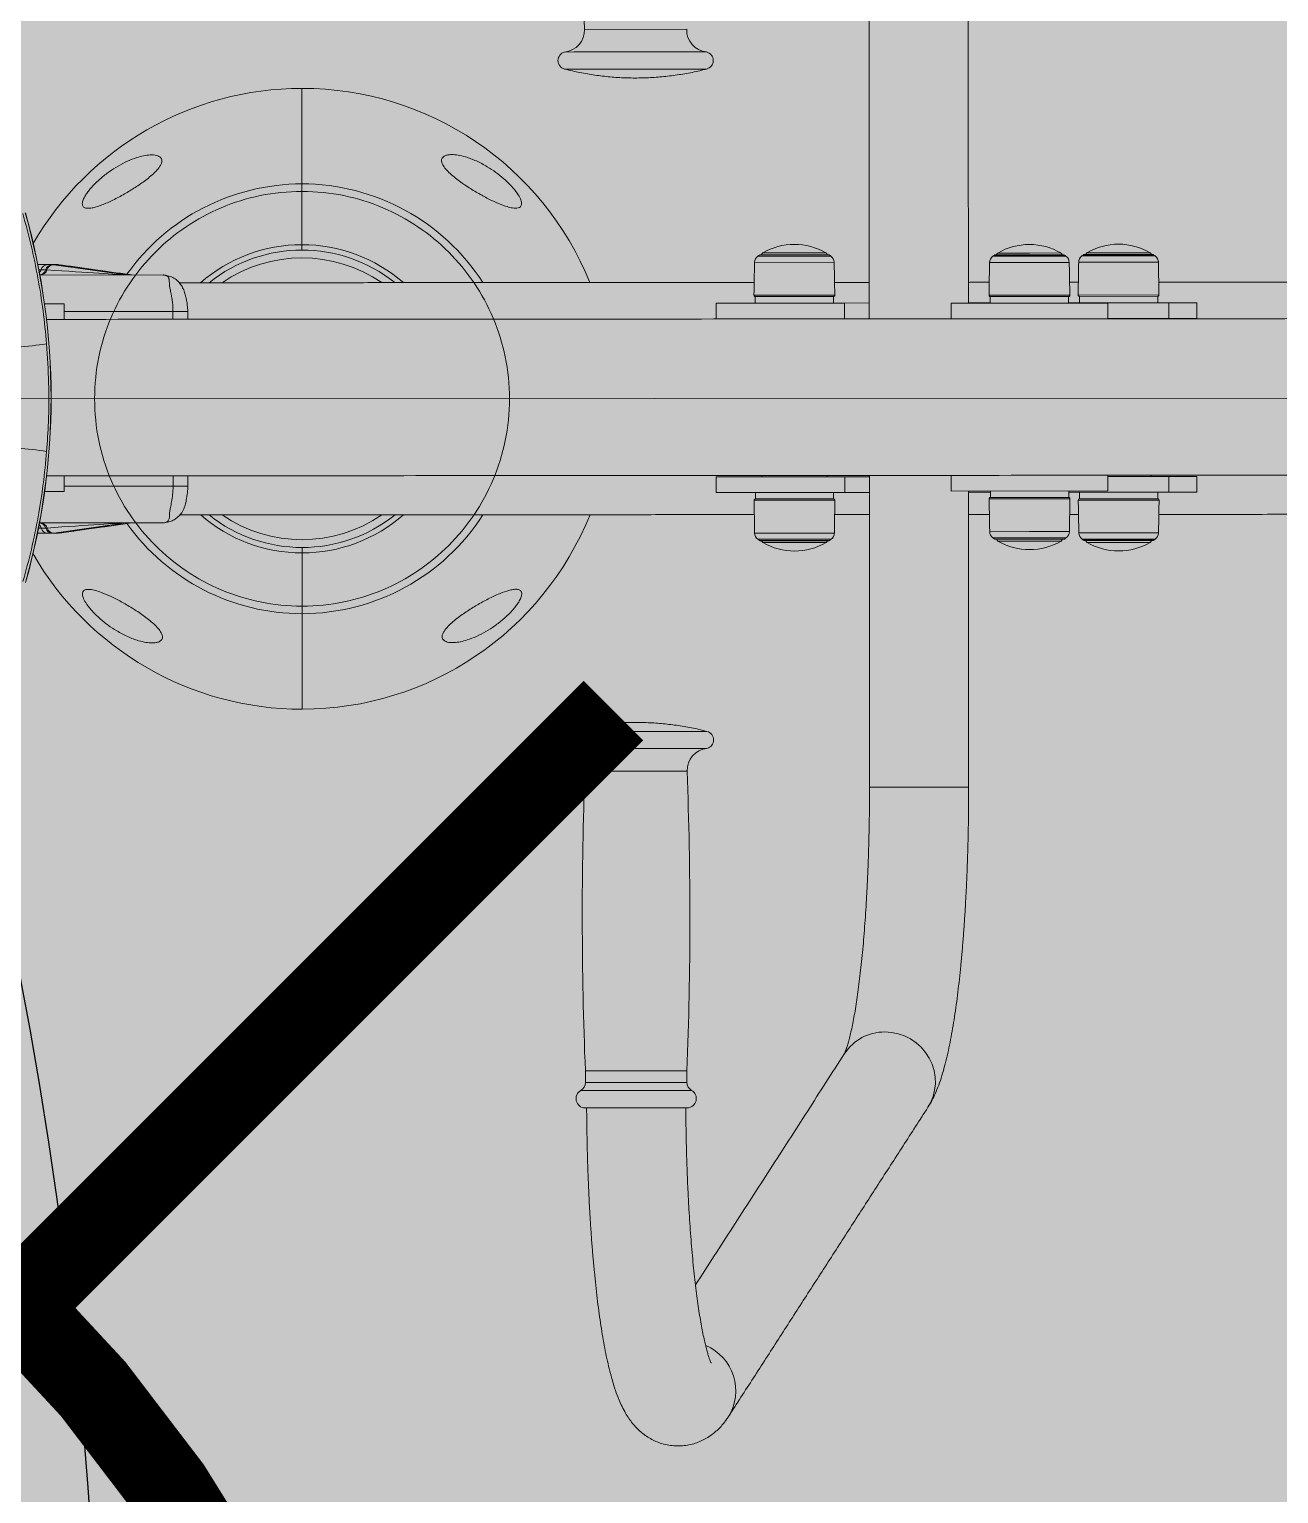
# Model space of a CAD drawing. Header units: millimetres. Extents: x 7964926 to 16080295, y -6277184 to -2986664.
# Drawn here: x 8008165 to 8008644, y -3081077 to -3080516 of the extents above; entities that cross this region are included whole.
import ezdxf

# ---------------------------------------------------------------- set-up
doc = ezdxf.new("R2010")
doc.units = ezdxf.units.MM
doc.header["$LTSCALE"] = 2000
doc.header["$MEASUREMENT"] = 0
doc.linetypes.add('160531_SATTVA BANDAPURA_base PLAN$0$160531_SATTVA BANDAPURA_base PLAN$0$CENTERX2', pattern=[20.32, 12.7, -2.54, 2.54, -2.54])
doc.linetypes.add('160531_SATTVA BANDAPURA_base PLAN$0$160531_SATTVA BANDAPURA_base PLAN$0$PHANTOM', pattern=[63.5, 31.75, -6.35, 6.35, -6.35, 6.35, -6.35])
for name, color, linetype, lineweight in [('L - paving', 9, 'Continuous', 5), ('L-HATCH', 8, 'Continuous', 5), ('L-lights', 213, 'Continuous', 0)]:
    doc.layers.add(name, color=color, linetype=linetype, lineweight=lineweight)
doc.layers.add('L - proposed trees', color=74, linetype='Continuous')

# ---------------------------------------------------------------- blocks, each defined once
blk = doc.blocks.new('tree14 pp')
at = {"layer": 'L - proposed trees', "ltscale": 2000}
blk.add_circle((-1172.82, 1330.71), 1275.3, dxfattribs=at)
blk = doc.blocks.new('gym')
at = {"linetype": 'Continuous', "lineweight": 15}
for p, q in [((-4168.21, 139.29), (-4129.02, 139.31)), ((-4172.19, 130.61), (-4175.83, 130.6)), ((-4121.39, 130.64), (-4172.19, 130.61)), ((-4175.83, 124.05), (-4172.19, 124.05)), ((-4172.19, 124.05), (-4121.39, 124.08)), ((-4276.53, 80.05), (-4276.55, 116.67)), ((-4276.53, 80.05), (-4276.55, 116.67)), ((-4276.51, 56.74), (-4276.53, 80.05)), ((-4276.51, 56.74), (-4276.53, 80.05)), ((-4276.51, 54.66), (-4276.51, 56.74)), ((-4276.51, 56.74), (-4276.51, 54.66)), ((-4101.78, 52.33), (-4087.75, 52.34)), ((-4087.75, 52.79), (-4101.13, 52.78)), ((-4074.65, 52.88), (-4100.85, 52.87)), ((-4099.86, 53.58), (-4087.75, 53.59)), ((-4087.75, 53.59), (-4075.64, 53.6)), ((-4074.37, 52.8), (-4087.75, 52.79)), ((-4087.75, 52.34), (-4073.72, 52.35)), ((-4011.67, 52.29), (-3997.64, 52.29)), ((-3997.64, 52.74), (-4011.02, 52.74)), ((-3984.54, 52.84), (-4010.75, 52.82)), ((-4009.75, 53.54), (-3997.64, 53.54)), ((-3997.64, 53.54), (-3985.54, 53.55)), ((-3984.26, 52.75), (-3997.64, 52.74)), ((-3997.64, 52.29), (-3983.62, 52.3)), ((-3977.5, 52.4), (-3963.48, 52.41)), ((-3963.48, 52.86), (-3976.86, 52.85)), ((-3950.37, 52.95), (-3976.58, 52.94)), ((-3975.58, 53.65), (-3963.48, 53.66)), ((-3963.48, 53.66), (-3951.37, 53.67)), ((-3950.1, 52.87), (-3963.48, 52.86)), ((-3963.48, 52.41), (-3949.45, 52.42)), ((-4377.74, 49.1), (-4373.98, 49.11)), ((-4377.34, 47.1), (-4376.53, 47.1)), ((-4376.97, 45.1), (-4329.61, 45.13)), ((-4376.53, 47.1), (-4374.74, 47.1)), ((-4373.98, 49.11), (-4372.19, 49.11)), ((-4372.19, 49.11), (-4370.38, 49.11)), ((-4371.66, 49.07), (-4343.89, 45.16)), ((-4369.86, 49.07), (-4371.66, 49.07)), ((-4343.89, 45.16), (-4342.08, 45.16)), ((-4072.47, 49.97), (-4103.02, 49.95)), ((-3982.37, 49.92), (-4012.92, 49.9)), ((-3948.2, 50.04), (-3978.75, 50.02)), ((-4307.1, 42.14), (-4312.13, 42.14)), ((-4240.88, 42.18), (-4245.91, 42.18)), ((-4375.18, 34.1), (-4367.68, 34.11)), ((-4367.68, 34.11), (-4367.67, 28.11)), ((-4117.74, 34.35), (-4068.49, 34.37)), ((-4103.23, 37.36), (-4072.25, 37.38)), ((-4102.74, 36.86), (-4072.74, 36.87)), ((-4068.49, 34.37), (-4059.04, 34.38)), ((-4068.49, 34.37), (-4068.48, 28.37)), ((-4027.64, 34.3), (-3967.63, 34.33)), ((-4027.64, 34.3), (-4027.63, 28.3)), ((-4021.03, 34.4), (-4012.64, 34.41)), ((-4013.13, 37.32), (-3982.14, 37.33)), ((-4012.64, 36.81), (-3982.63, 36.82)), ((-3982.63, 34.42), (-3944.22, 34.44)), ((-3978.96, 37.43), (-3947.97, 37.45)), ((-3978.47, 36.93), (-3948.47, 36.94)), ((-3967.63, 34.33), (-3967.63, 28.33)), ((-3944.22, 34.44), (-3933.46, 34.45)), ((-3944.22, 34.44), (-3944.21, 28.44)), ((-4374.41, 28.1), (-4367.67, 28.11)), ((-4325.94, 31.13), (-4367.67, 31.11)), ((-4117.74, 28.35), (-4068.48, 28.37)), ((-4068.48, 28.37), (-4059.03, 28.38)), ((-4027.63, 28.3), (-3967.63, 28.33)), ((-3967.63, 28.43), (-3944.21, 28.44)), ((-3944.21, 28.44), (-3933.46, 28.45)), ((-4374.38, -31.9), (-4367.64, -31.9)), ((-4367.64, -31.9), (-4367.63, -37.9)), ((-4117.7, -32.26), (-4068.45, -32.23)), ((-4068.45, -32.23), (-4068.45, -38.23)), ((-4068.45, -32.23), (-4059, -32.23)), ((-4027.6, -31.71), (-3967.59, -31.67)), ((-4027.6, -31.71), (-4027.6, -37.71)), ((-3967.59, -31.67), (-3967.59, -37.68)), ((-3967.59, -32.18), (-3944.18, -32.16)), ((-3944.18, -32.16), (-3944.17, -38.16)), ((-3944.18, -32.16), (-3933.42, -32.16)), ((-4375.14, -37.91), (-4367.63, -37.9)), ((-4367.64, -35.9), (-4325.91, -35.88)), ((-4117.7, -38.26), (-4068.45, -38.23)), ((-4068.45, -38.23), (-4059, -38.23)), ((-4027.6, -37.71), (-3967.59, -37.68)), ((-4020.99, -38.21), (-4012.59, -38.2)), ((-3982.59, -38.18), (-3944.17, -38.16)), ((-3944.17, -38.16), (-3933.42, -38.16)), ((-4087.7, -41.25), (-4103.19, -41.26)), ((-4072.69, -40.74), (-4102.7, -40.75)), ((-4072.2, -41.24), (-4087.7, -41.25)), ((-3997.59, -40.7), (-4013.08, -40.71)), ((-3982.59, -40.18), (-4012.59, -40.2)), ((-3982.1, -40.69), (-3997.59, -40.7)), ((-3963.42, -41.18), (-3978.92, -41.19)), ((-3948.42, -40.67), (-3978.42, -40.68)), ((-3947.93, -41.17), (-3963.42, -41.18)), ((-4329.55, -49.88), (-4377.1, -49.91)), ((-4343.83, -49.93), (-4371.6, -53.87)), ((-4342.03, -49.93), (-4343.83, -49.93)), ((-4312.08, -46.87), (-4307.05, -46.87)), ((-4245.86, -46.83), (-4240.83, -46.83)), ((-4373.92, -53.91), (-4377.88, -53.91)), ((-4376.48, -51.91), (-4377.48, -51.91)), ((-4374.68, -51.91), (-4376.48, -51.91)), ((-4372.13, -53.91), (-4373.92, -53.91)), ((-4370.33, -53.9), (-4372.13, -53.91)), ((-4371.6, -53.87), (-4369.8, -53.87)), ((-4102.96, -53.85), (-4087.69, -53.84)), ((-4087.69, -53.84), (-4072.42, -53.83)), ((-4012.86, -53.3), (-3997.58, -53.29)), ((-3983.56, -55.66), (-4011.61, -55.68)), ((-4010.96, -56.13), (-3984.2, -56.11)), ((-3997.58, -53.29), (-3982.31, -53.28)), ((-3978.69, -53.78), (-3963.42, -53.77)), ((-3949.39, -56.14), (-3977.44, -56.16)), ((-3963.42, -53.77), (-3948.14, -53.76)), ((-4276.45, -61.44), (-4276.45, -59.35)), ((-4276.45, -59.35), (-4276.45, -61.44)), ((-4276.45, -61.44), (-4276.43, -84.74)), ((-4276.45, -61.44), (-4276.43, -84.74)), ((-4073.66, -56.21), (-4101.71, -56.23)), ((-4101.07, -56.68), (-4074.31, -56.66)), ((-4100.79, -56.76), (-4074.59, -56.75)), ((-4075.58, -57.46), (-4099.79, -57.48)), ((-4010.68, -56.21), (-3984.48, -56.2)), ((-3985.48, -56.91), (-4009.69, -56.93)), ((-3976.79, -56.61), (-3950.03, -56.59)), ((-3976.52, -56.69), (-3950.31, -56.68)), ((-3951.31, -57.39), (-3975.52, -57.41)), ((-4276.43, -84.74), (-4276.41, -121.36)), ((-4121.24, -129.85), (-4175.68, -129.88)), ((-4175.68, -136.44), (-4121.24, -136.41)), ((-4153.15, -145.1), (-4168.05, -145.11)), ((-4128.86, -145.09), (-4153.15, -145.1)), ((-4042.57, -151.23), (-4058.93, -151.24)), ((-4020.93, -151.22), (-4042.57, -151.23)), ((-4129.48, -259.98), (-4167.87, -260.01)), ((-4128.91, -259.98), (-4129.48, -259.98)), ((-4127.11, -267.52), (-4169.66, -267.55)), ((-4167.87, -264.43), (-4152.84, -264.42)), ((-4152.84, -264.42), (-4128.91, -264.41)), ((-4128.75, -274.21), (-4168.01, -274.24)), ((-4167.98, -274.24), (-4128.78, -274.21))]:
    blk.add_line(p, q, dxfattribs=at)
at = {"linetype": '160531_SATTVA BANDAPURA_base PLAN$0$160531_SATTVA BANDAPURA_base PLAN$0$PHANTOM', "lineweight": 0}
blk.add_line((-2876.32, -1.56), (-4476.5, -2.46), dxfattribs=at)
at = {"linetype": 'Continuous', "lineweight": 15, "flags": 128}
blk.add_lwpolyline([(-4036.53, -273.97), (-4035.53, -272.21), (-4034.58, -269.88), (-4033.96, -267.44), (-4033.69, -264.93), (-4033.76, -262.39), (-4034.19, -259.88), (-4034.96, -257.44), (-4036.05, -255.11), (-4037.45, -252.95), (-4039.13, -250.98), (-4041.06, -249.25), (-4043.21, -247.79), (-4045.52, -246.63), (-4047.97, -245.78), (-4050.5, -245.27), (-4053.06, -245.09)], dxfattribs=at)
at = {"linetype": '160531_SATTVA BANDAPURA_base PLAN$0$160531_SATTVA BANDAPURA_base PLAN$0$CENTERX2'}
blk.add_circle((-4276.48, -2.35), 79.51, dxfattribs=at)
at = {"linetype": 'Continuous', "lineweight": 15}
for centre, radius, start, end in [((-2667.17, 196.09), 1502.11, 177.78376, 182.1672), ((-4176.6, 138.97), 8.4, 275.2783, 2.1672), ((-4120.63, 139), 8.4, 177.8973, 264.7863), ((-4174.99, 127.33), 3.38, 104.4049, 255.6597), ((-4122.23, 127.36), 3.38, 284.4049, 75.6597), ((-4276.48, -2.35), 119.01, 90.0323, 149.9566), ((-4276.48, -2.35), 119.01, 21.9917, 90.0323), ((-4276.48, -2.35), 82.39, 90.0323, 144.5843), ((-4276.48, -2.35), 82.39, 32.7261, 90.0323), ((-4632.69, -2.05), 259.99, 344.2269, 15.8376), ((-4632.69, -2.05), 260.03, 344.2269, 15.8376), ((-4276.48, -2.35), 59.09, 90.0323, 131.1662), ((-4276.48, -2.35), 59.09, 48.8983, 90.0323), ((-4087.74, 32.86), 24, 90.0323, 120.3203), ((-4087.74, 32.86), 24, 59.7442, 90.0323), ((-3997.63, 32.82), 24, 90.0323, 120.3203), ((-3997.63, 32.82), 24, 59.7442, 90.0323), ((-3963.46, 32.93), 24, 90.0323, 120.3203), ((-3963.46, 32.93), 24, 59.7442, 90.0323), ((-4276.48, -2.35), 57.01, 51.3571, 128.7074), ((-4276.48, -2.35), 54.01, 55.527, 124.5375), ((-4100.02, 49.9), 3, 125.7912, 179.0323), ((-4087.74, 32.86), 24, 123.9117, 125.7912), ((-4100.85, 52.37), 0.5, 90.0323, 123.9117), ((-4099.35, 52.72), 1, 120.3203, 171.4353), ((-4076.15, 52.73), 1, 8.6293, 59.7442), ((-4074.65, 52.38), 0.5, 56.1529, 90.0323), ((-4087.74, 32.86), 24, 54.2733, 56.1529), ((-4075.47, 49.91), 3, 1.0323, 54.2733), ((-4009.92, 49.85), 3, 125.7912, 179.0323), ((-3997.63, 32.82), 24, 123.9117, 125.7912), ((-4010.74, 52.32), 0.5, 90.0323, 123.9117), ((-4009.24, 52.67), 1, 120.3203, 171.4353), ((-3986.04, 52.68), 1, 8.6293, 59.7442), ((-3984.54, 52.34), 0.5, 56.1529, 90.0323), ((-3997.63, 32.82), 24, 54.2733, 56.1529), ((-3985.37, 49.87), 3, 1.0323, 54.2733), ((-3975.75, 49.97), 3, 125.7912, 179.0323), ((-3963.46, 32.93), 24, 123.9117, 125.7912), ((-3976.58, 52.44), 0.5, 90.0323, 123.9117), ((-3975.08, 52.79), 1, 120.3203, 171.4353), ((-3951.87, 52.8), 1, 8.6293, 59.7442), ((-3950.37, 52.45), 0.5, 56.1529, 90.0323), ((-3963.46, 32.93), 24, 54.2733, 56.1529), ((-3951.2, 49.98), 3, 1.0323, 54.2733), ((-4379.45, 48.02), 3.06, 319.1574, 342.572), ((-4377.4, 47.86), 2.77, 278.9526, 344.2057), ((-4376.87, 47.82), 2.71, 272.08, 344.4729), ((-4373.89, 46.37), 2.74, 91.888, 164.3929), ((-4372.1, 46.37), 2.74, 91.8872, 164.3924), ((-4371.56, 46.24), 2.83, 92.0895, 162.5866), ((-4372.19, 45.33), 3.77, 81.9671, 90.0188), ((-4344.37, 46.06), 0.941, 270.072, 282.2883), ((-4343.88, 42.7), 2.46, 90.039, 96.5456), ((-4343.36, 48.89), 3.77, 261.9671, 270.0188), ((-4102.73, 37.36), 0.5, 179.0323, 270.0323), ((-4072.75, 37.37), 0.5, 270.0323, 1.0323), ((-4012.63, 37.31), 0.5, 179.0323, 270.0323), ((-3982.64, 37.32), 0.5, 270.0323, 1.0323), ((-3978.46, 37.43), 0.5, 179.0323, 270.0323), ((-3948.47, 37.44), 0.5, 270.0323, 1.0323), ((-4395.11, 159.21), 142.03, 273.8631, 278.3884), ((-4394.93, -163.04), 142.03, 81.6761, 86.2014), ((-4102.69, -41.25), 0.5, 90.0323, 181.0323), ((-4072.7, -41.24), 0.5, 359.0323, 90.0323), ((-4012.58, -40.7), 0.5, 90.0323, 181.0323), ((-3982.6, -40.68), 0.5, 359.0323, 90.0323), ((-3978.42, -41.18), 0.5, 90.0323, 181.0323), ((-3948.43, -41.17), 0.5, 359.0323, 90.0323), ((-4377.33, -52.65), 2.75, 15.7503, 85.1878), ((-4376.81, -52.62), 2.71, 15.5916, 87.9846), ((-4344.31, -50.83), 0.941, 77.7762, 89.9925), ((-4343.83, -47.47), 2.46, 263.519, 270.0256), ((-4343.3, -53.66), 3.77, 90.0457, 98.0975), ((-4276.48, -2.35), 82.39, 215.4802, 270.0323), ((-4276.48, -2.35), 59.09, 228.8983, 270.0323), ((-4276.48, -2.35), 57.01, 231.3571, 308.7074), ((-4276.48, -2.35), 54.01, 235.527, 304.5375), ((-4276.48, -2.35), 59.09, 270.0323, 311.1662), ((-4276.48, -2.35), 82.39, 270.0323, 327.3385), ((-4276.48, -2.35), 119.01, 270.0323, 338.0729), ((-4379.36, -52.81), 3.02, 17.3457, 45.4559), ((-4373.84, -51.17), 2.74, 195.6717, 268.1766), ((-4372.04, -51.17), 2.74, 195.6722, 268.1774), ((-4371.5, -51.04), 2.83, 197.478, 267.9751), ((-4372.13, -50.13), 3.77, 270.0457, 278.0975), ((-4099.96, -53.79), 3, 181.0323, 234.2733), ((-4075.42, -53.78), 3, 305.7912, 359.0323), ((-4009.86, -53.24), 3, 181.0323, 234.2733), ((-3997.59, -36.19), 24, 234.2733, 236.1529), ((-4010.68, -55.71), 0.5, 236.1529, 270.0323), ((-3984.48, -55.7), 0.5, 270.0323, 303.9117), ((-3997.59, -36.19), 24, 303.9117, 305.7912), ((-3985.31, -53.23), 3, 305.7912, 359.0323), ((-3975.69, -53.72), 3, 181.0323, 234.2733), ((-3963.43, -36.67), 24, 303.9117, 305.7912), ((-3951.14, -53.71), 3, 305.7912, 359.0323), ((-4276.48, -2.35), 119.01, 209.9471, 270.0323), ((-4087.7, -36.74), 24, 234.2733, 236.1529), ((-4100.79, -56.26), 0.5, 236.1529, 270.0323), ((-4099.29, -56.61), 1, 188.6293, 239.7442), ((-4087.7, -36.74), 24, 239.7442, 300.3203), ((-4076.09, -56.6), 1, 300.3203, 351.4353), ((-4074.59, -56.25), 0.5, 270.0323, 303.9117), ((-4087.7, -36.74), 24, 303.9117, 305.7912), ((-4009.18, -56.06), 1, 188.6293, 239.7442), ((-3997.59, -36.19), 24, 239.7442, 300.3203), ((-3985.98, -56.05), 1, 300.3203, 351.4353), ((-3963.43, -36.67), 24, 234.2733, 236.1529), ((-3976.52, -56.19), 0.5, 236.1529, 270.0323), ((-3975.02, -56.54), 1, 188.6293, 239.7442), ((-3963.43, -36.67), 24, 239.7442, 300.3203), ((-3951.81, -56.53), 1, 300.3203, 351.4353), ((-3950.31, -56.18), 0.5, 270.0323, 303.9117), ((-4174.84, -133.16), 3.38, 104.4049, 255.6597), ((-4122.08, -133.13), 3.38, 284.4049, 75.6597), ((-4176.44, -144.81), 8.4, 357.8973, 84.7863), ((-4120.47, -144.77), 8.4, 95.2783, 182.1672), ((-2666.94, -200.23), 1502.11, 177.89734, 182.28078), ((-5629.9, -201.89), 1502.11, 357.78376, 2.1672), ((-4053.19, -263.32), 18.23, 89.5956, 146.9144), ((-4167.86, -270.65), 3.59, 120.0875, 267.6539), ((-4171.47, -264.43), 3.6, 300.0875, 0.0323), ((-4125.31, -264.4), 3.6, 180.0323, 239.977), ((-4128.91, -270.63), 3.59, 272.4107, 59.977), ((-4167.98, -273.64), 0.6, 267.6539, 270.0323), ((-4128.78, -273.61), 0.6, 270.0323, 272.4107), ((-4129, -382.66), 18.82, 328.3369, 67.0122)]:
    blk.add_arc(centre, radius, start, end, dxfattribs=at)
for centre, major_axis, start_param, end_param in [((-4386.11, 48.1), (-42.54, 2.96), 1.853592, 2.975318), ((-4386.06, -52.91), (-42.53, -3.01), 3.307867, 4.429594)]:
    blk.add_ellipse(centre, major_axis=major_axis, ratio=0.004456, start_param=start_param, end_param=end_param, dxfattribs=at)
for points in [[(-4059.1, 148.79), (-4059.03, 28.28)], [(-4021.03, 34.3), (-4021.1, 148.82)], [(-4374.74, 47.1), (-4374.26, 47.09)], [(-4369.74, 49.05), (-4370.25, 49.11)], [(-4341.74, 45.14), (-4369.52, 49.05)], [(-4341.75, 45.14), (-4342.08, 45.16)], [(-4328.49, 44.92), (-4329.61, 45.13)], [(-4103.02, 49.95), (-4103.23, 37.36)], [(-4072.25, 37.38), (-4072.47, 49.97)], [(-4012.92, 49.9), (-4013.13, 37.32)], [(-3982.14, 37.33), (-3982.37, 49.92)], [(-3978.75, 50.02), (-3978.96, 37.43)], [(-3947.97, 37.45), (-3948.2, 50.04)], [(-4103.15, 42.26), (-4323.54, 42.13)], [(-4059.04, 42.28), (-4072.34, 42.27)], [(-4013.04, 42.31), (-4021.04, 42.3)], [(-3978.88, 42.33), (-3982.23, 42.33)], [(-3814.51, 42.42), (-3948.06, 42.34)], [(-4117.74, 34.35), (-4117.74, 28.35)], [(-4102.74, 36.86), (-4102.74, 34.35)], [(-4072.74, 34.37), (-4072.74, 36.87)], [(-4012.64, 36.81), (-4012.64, 34.31)], [(-3982.63, 34.32), (-3982.63, 36.82)], [(-3978.47, 36.93), (-3978.47, 34.42)], [(-3948.46, 34.44), (-3948.47, 36.94)], [(-3933.46, 28.45), (-3933.46, 34.45)], [(-3790.11, 28.43), (-4374.41, 28.1)], [(-4325.94, 28.13), (-4325.94, 31.13)], [(-4320.28, 28.13), (-4320.28, 31.19)], [(-4100.24, 28.36), (-4100.24, 28.26)], [(-4075.23, 28.27), (-4075.23, 28.37)], [(-3950.96, 28.34), (-3950.96, 28.44)], [(-4374.38, -31.9), (-3790.07, -31.57)], [(-4325.91, -35.88), (-4325.91, -31.88)], [(-4320.24, -35.87), (-4320.25, -31.87)], [(-4117.7, -32.26), (-4117.7, -38.26)], [(-4100.2, -31.75), (-4100.2, -32.25)], [(-4075.2, -32.24), (-4075.2, -31.74)], [(-4059, -31.73), (-4058.93, -151.24)], [(-3950.93, -32.17), (-3950.93, -31.67)], [(-3933.42, -38.16), (-3933.42, -32.16)], [(-4102.7, -38.25), (-4102.7, -40.75)], [(-4072.69, -40.74), (-4072.7, -38.23)], [(-4020.93, -151.22), (-4020.99, -37.71)], [(-4012.59, -37.7), (-4012.59, -40.2)], [(-3982.59, -40.18), (-3982.59, -37.68)], [(-3978.43, -38.18), (-3978.42, -40.68)], [(-3948.42, -40.67), (-3948.42, -38.16)], [(-4103.19, -41.26), (-4102.96, -53.85)], [(-4072.42, -53.83), (-4072.2, -41.24)], [(-4013.08, -40.71), (-4012.86, -53.3)], [(-3982.31, -53.28), (-3982.1, -40.69)], [(-3978.92, -41.19), (-3978.69, -53.78)], [(-3948.14, -53.76), (-3947.93, -41.17)], [(-4369.46, -53.84), (-4341.69, -49.9)], [(-4342.03, -49.93), (-4341.69, -49.9)], [(-4323.3, -46.88), (-4103.09, -46.75)], [(-4072.3, -46.74), (-4058.99, -46.73)], [(-4020.99, -46.71), (-4012.98, -46.7)], [(-3982.2, -46.68), (-3978.82, -46.68)], [(-3948.02, -46.67), (-3814.7, -46.59)], [(-4374.2, -51.89), (-4374.68, -51.91)], [(-4370.19, -53.9), (-4370.04, -53.88)], [(-4068.47, -253.37), (-4125.66, -342.07)], [(-4167.87, -260.01), (-4167.87, -264.43)], [(-4128.91, -264.41), (-4128.91, -259.98)], [(-4112.98, -392.54), (-4036.53, -273.97)]]:
    blk.add_open_spline(points, degree=1, dxfattribs=at)
for points, knots in [([(-4175.67, 124.01), (-4173.78, 123.56), (-4169.98, 122.66), (-4164.2, 121.69), (-4158.36, 121.01), (-4152.49, 120.65), (-4146.61, 120.6), (-4140.73, 120.87), (-4134.86, 121.45), (-4129.03, 122.36), (-4124.59, 123.24), (-4122.13, 123.91), (-4121.56, 124.07)], [0, 0, 0, 0, 0.1066157, 0.2139657, 0.3213996, 0.4289145, 0.5365072, 0.6441773, 0.7519256, 0.8597544, 0.9676675, 1, 1, 1, 1]), ([(-4330.67, 90.13), (-4330.48, 89.85), (-4330.09, 89.29), (-4330.25, 88.07), (-4331.02, 86.54), (-4332.46, 84.85), (-4334.37, 83.08), (-4336.99, 81), (-4340.4, 78.63), (-4344.64, 76.08), (-4348.96, 73.77), (-4353.05, 71.95), (-4356.11, 70.96), (-4358.15, 70.64), (-4359.5, 70.72), (-4360.49, 71.25), (-4360.82, 72.37), (-4360.45, 73.9), (-4359.65, 75.46), (-4358.63, 76.95), (-4357.34, 78.55), (-4355.68, 80.32), (-4353.3, 82.51), (-4350.39, 84.77), (-4346.95, 86.98), (-4343.41, 88.81), (-4340.14, 90.07), (-4337.22, 90.85), (-4334.61, 91.2), (-4332.2, 91.14), (-4331.13, 90.44), (-4330.67, 90.13)], [0, 0, 0, 0, 0.020147, 0.040398, 0.058496, 0.089266, 0.117335, 0.145473, 0.199147, 0.252901, 0.310279, 0.367541, 0.417036, 0.442169, 0.467218, 0.494257, 0.521474, 0.545557, 0.570025, 0.589714, 0.609438, 0.639412, 0.669442, 0.715298, 0.761219, 0.808974, 0.856724, 0.892205, 0.92764, 0.968361, 1, 1, 1, 1]), ([(-4222.75, 89.94), (-4222.43, 90.27), (-4221.86, 90.85), (-4220.54, 91.18), (-4218.87, 91.32), (-4216.62, 91.12), (-4213.41, 90.35), (-4209.65, 88.94), (-4205.73, 86.87), (-4202.18, 84.53), (-4199.44, 82.35), (-4197.26, 80.32), (-4195.33, 78.27), (-4193.62, 76.05), (-4192.46, 73.84), (-4192.15, 72.22), (-4192.6, 71.22), (-4193.48, 70.78), (-4194.58, 70.68), (-4196, 70.82), (-4197.85, 71.28), (-4200.61, 72.26), (-4204.05, 73.8), (-4208.19, 75.99), (-4212.44, 78.52), (-4215.99, 80.95), (-4218.72, 83.1), (-4220.58, 84.8), (-4222.1, 86.54), (-4222.95, 88.12), (-4223.06, 89.27), (-4222.84, 89.75), (-4222.75, 89.94)], [0, 0, 0, 0, 0.026944, 0.04749, 0.068084, 0.10572, 0.143432, 0.199258, 0.255094, 0.298993, 0.34283, 0.369477, 0.396089, 0.434807, 0.463239, 0.491888, 0.516166, 0.540527, 0.560447, 0.580403, 0.612203, 0.644068, 0.696646, 0.749305, 0.804839, 0.860291, 0.88923, 0.918093, 0.943582, 0.969332, 0.987453, 1, 1, 1, 1]), ([(-4383.52, 68.64), (-4382.41, 64.57), (-4380.2, 56.44), (-4377.64, 44.01), (-4375.61, 31.43), (-4374.8, 22.94), (-4374.39, 18.7)], [0, 0, 0, 0, 0.248722, 0.497444, 0.748722, 1, 1, 1, 1]), ([(-4369.86, 49.07), (-4369.99, 49.08), (-4370.16, 49.09), (-4370.34, 49.1), (-4370.38, 49.11)], [0, 0, 0, 0, 0.749087, 1, 1, 1, 1]), ([(-4342.08, 45.16), (-4347.27, 45.89), (-4356.53, 47.19), (-4365.78, 48.5), (-4369.86, 49.07)], [0, 0, 0, 0, 0.56, 1, 1, 1, 1]), ([(-4320.28, 31.13), (-4320.32, 31.95), (-4320.37, 33.36), (-4320.69, 35.18), (-4321.03, 36.82), (-4321.47, 38.49), (-4322.2, 40.28), (-4323.27, 41.98), (-4324.7, 43.41), (-4326.47, 44.5), (-4327.82, 44.78), (-4328.49, 44.93)], [0, 0, 0, 0, 0.13829, 0.239993, 0.31701, 0.423685, 0.533276, 0.646547, 0.763201, 0.881102, 1, 1, 1, 1]), ([(-4325.94, 31.13), (-4325.98, 32.25), (-4326.03, 33.86), (-4326.29, 35.83), (-4326.51, 37.11), (-4326.74, 38.25), (-4326.95, 39.24), (-4327.13, 40.09), (-4327.24, 40.88), (-4327.3, 41.56), (-4327.33, 42.18), (-4327.36, 42.76), (-4327.41, 43.25), (-4327.5, 43.69), (-4327.63, 44.06), (-4327.84, 44.42), (-4328.11, 44.71), (-4328.37, 44.85), (-4328.49, 44.92)], [0, 0, 0, 0, 0.162876, 0.23454, 0.299633, 0.365369, 0.423402, 0.473935, 0.527126, 0.585026, 0.629978, 0.684983, 0.74721, 0.785367, 0.839404, 0.890573, 0.947138, 1, 1, 1, 1]), ([(-4320.33, 31.13), (-4320.32, 31.13), (-4320.28, 31.13), (-4320.67, 31.13), (-4321.48, 31.13), (-4322.69, 31.13), (-4324.18, 31.13), (-4325.36, 31.13), (-4325.94, 31.13)], [0, 0, 0, 0, 0.079455, 0.269562, 0.459669, 0.646599, 0.827485, 1, 1, 1, 1]), ([(-4374.39, 18.7), (-4374.07, 13.71), (-4373.43, 3.7), (-4373.53, -10.06), (-4374.12, -18.79), (-4374.37, -22.5)], [0, 0, 0, 0, 0.363888, 0.729118, 1, 1, 1, 1]), ([(-4374.37, -22.5), (-4374.76, -26.7), (-4375.56, -35.1), (-4377.56, -47.64), (-4380.1, -60.12), (-4382.32, -68.34), (-4383.44, -72.45)], [0, 0, 0, 0, 0.2487114, 0.497424, 0.7487112, 1, 1, 1, 1]), ([(-4328.44, -49.68), (-4327.85, -49.56), (-4326.7, -49.34), (-4325.16, -48.56), (-4323.91, -47.6), (-4322.71, -46.29), (-4321.82, -44.78), (-4321.29, -43.28), (-4321.02, -42.12), (-4320.87, -41.23), (-4320.74, -40.35), (-4320.57, -39.37), (-4320.32, -37.9), (-4320.28, -36.64), (-4320.25, -35.87)], [0, 0, 0, 0, 0.101703, 0.196988, 0.285057, 0.364616, 0.494219, 0.5791, 0.631461, 0.695049, 0.735329, 0.789151, 0.872052, 1, 1, 1, 1]), ([(-4328.44, -49.67), (-4328.32, -49.61), (-4328.06, -49.46), (-4327.75, -49.14), (-4327.52, -48.7), (-4327.38, -48.14), (-4327.3, -47.51), (-4327.27, -46.89), (-4327.24, -46.28), (-4327.19, -45.61), (-4327.07, -44.82), (-4326.89, -43.94), (-4326.68, -42.95), (-4326.38, -41.39), (-4326.01, -39.04), (-4325.94, -36.99), (-4325.91, -35.88)], [0, 0, 0, 0, 0.052857, 0.110142, 0.177138, 0.245246, 0.316114, 0.376325, 0.415862, 0.473452, 0.527976, 0.579536, 0.637571, 0.702269, 0.837597, 1, 1, 1, 1]), ([(-4320.3, -35.87), (-4320.28, -35.87), (-4320.24, -35.87), (-4320.63, -35.87), (-4321.44, -35.87), (-4322.66, -35.88), (-4324.14, -35.88), (-4325.33, -35.88), (-4325.91, -35.88)], [0, 0, 0, 0, 0.079455, 0.269562, 0.459669, 0.646599, 0.827485, 1, 1, 1, 1]), ([(-4369.8, -53.87), (-4364.61, -53.13), (-4355.36, -51.82), (-4346.1, -50.5), (-4342.03, -49.93)], [0, 0, 0, 0, 0.56, 1, 1, 1, 1]), ([(-4343.3, -49.89), (-4343.31, -49.89), (-4343.36, -49.89), (-4343.63, -49.89), (-4343.89, -49.9), (-4344.11, -49.91)], [0, 0, 0, 0, 0.022605, 0.174631, 1, 1, 1, 1]), ([(-4329.55, -49.88), (-4329.34, -49.87), (-4328.92, -49.85), (-4328.6, -49.73), (-4328.44, -49.67)], [0, 0, 0, 0, 0.4971707, 1, 1, 1, 1]), ([(-4370.33, -53.9), (-4370.28, -53.9), (-4370.11, -53.89), (-4369.93, -53.88), (-4369.8, -53.87)], [0, 0, 0, 0, 0.250913, 1, 1, 1, 1]), ([(-4330.21, -94.63), (-4330.53, -94.96), (-4331.1, -95.54), (-4332.42, -95.87), (-4334.1, -96.01), (-4336.34, -95.81), (-4339.55, -95.04), (-4343.31, -93.63), (-4347.24, -91.56), (-4350.79, -89.22), (-4353.52, -87.04), (-4355.71, -85.01), (-4357.63, -82.96), (-4359.34, -80.74), (-4360.5, -78.53), (-4360.81, -76.92), (-4360.36, -75.91), (-4359.48, -75.47), (-4358.38, -75.37), (-4356.97, -75.52), (-4355.12, -75.97), (-4352.35, -76.96), (-4348.91, -78.49), (-4344.77, -80.69), (-4340.52, -83.21), (-4336.97, -85.64), (-4334.24, -87.79), (-4332.39, -89.49), (-4330.86, -91.24), (-4330.01, -92.81), (-4329.9, -93.96), (-4330.12, -94.44), (-4330.21, -94.63)], [0, 0, 0, 0, 0.026944, 0.04749, 0.068085, 0.10572, 0.143432, 0.199258, 0.255094, 0.298993, 0.34283, 0.369477, 0.396089, 0.434807, 0.463239, 0.491888, 0.516166, 0.540527, 0.560447, 0.580403, 0.612203, 0.644068, 0.696646, 0.749305, 0.804839, 0.860291, 0.88923, 0.918094, 0.943582, 0.969332, 0.987453, 1, 1, 1, 1]), ([(-4222.29, -94.82), (-4222.48, -94.54), (-4222.87, -93.98), (-4222.71, -92.76), (-4221.94, -91.23), (-4220.51, -89.54), (-4218.59, -87.77), (-4215.97, -85.69), (-4212.56, -83.33), (-4208.32, -80.77), (-4204, -78.46), (-4199.92, -76.64), (-4196.85, -75.65), (-4194.81, -75.34), (-4193.46, -75.41), (-4192.47, -75.94), (-4192.14, -77.06), (-4192.51, -78.59), (-4193.31, -80.15), (-4194.33, -81.64), (-4195.62, -83.24), (-4197.28, -85.01), (-4199.66, -87.2), (-4202.57, -89.47), (-4206.01, -91.67), (-4209.56, -93.5), (-4212.82, -94.76), (-4215.74, -95.54), (-4218.35, -95.89), (-4220.76, -95.83), (-4221.83, -95.13), (-4222.29, -94.82)], [0, 0, 0, 0, 0.020147, 0.040398, 0.058496, 0.089266, 0.117335, 0.145473, 0.199147, 0.252901, 0.310279, 0.367541, 0.417036, 0.442169, 0.467219, 0.494257, 0.521474, 0.545557, 0.570025, 0.589714, 0.609438, 0.639412, 0.669442, 0.715298, 0.761219, 0.808974, 0.856724, 0.892204, 0.92764, 0.968361, 1, 1, 1, 1]), ([(-4121.33, -129.87), (-4122.09, -129.66), (-4124.72, -128.96), (-4129.31, -128.07), (-4135.07, -127.19), (-4140.9, -126.64), (-4146.76, -126.39), (-4152.65, -126.46), (-4158.54, -126.85), (-4164.41, -127.56), (-4170.09, -128.53), (-4173.78, -129.43), (-4175.54, -129.86)], [0, 0, 0, 0, 0.0428819, 0.1490776, 0.2555669, 0.3623457, 0.4694137, 0.5767709, 0.6844203, 0.792366, 0.900615, 1, 1, 1, 1]), ([(-4058.93, -151.24), (-4058.93, -152.27), (-4058.94, -155.27), (-4058.97, -160.22), (-4059.05, -166.08), (-4059.18, -171.89), (-4059.35, -177.64), (-4059.56, -183.31), (-4059.81, -188.88), (-4060.1, -194.33), (-4060.43, -199.66), (-4060.79, -204.83), (-4061.19, -209.83), (-4061.62, -214.65), (-4062.09, -219.26), (-4062.58, -223.66), (-4063.1, -227.83), (-4063.64, -231.74), (-4064.2, -235.38), (-4064.76, -238.74), (-4065.34, -241.79), (-4065.91, -244.53), (-4066.47, -246.93), (-4067, -248.98), (-4067.5, -250.66), (-4067.92, -251.92), (-4068.25, -252.8), (-4068.47, -253.33), (-4068.6, -253.59), (-4068.59, -253.57), (-4068.59, -253.56)], [0, 0, 0, 0, 0.021122, 0.061274, 0.101421, 0.141554, 0.181664, 0.221742, 0.261779, 0.301764, 0.341685, 0.381529, 0.421278, 0.460913, 0.500409, 0.539736, 0.578859, 0.617731, 0.656296, 0.694482, 0.7322, 0.769335, 0.805747, 0.841266, 0.875686, 0.908779, 0.936959, 0.963456, 0.988239, 1, 1, 1, 1]), ([(-4036.53, -273.97), (-4036.19, -273.43), (-4035.37, -272.1), (-4034.22, -269.85), (-4032.96, -266.99), (-4031.76, -263.71), (-4030.64, -260.11), (-4029.63, -256.32), (-4028.71, -252.34), (-4027.85, -248.13), (-4027.06, -243.8), (-4026.34, -239.32), (-4025.67, -234.68), (-4025.05, -229.87), (-4024.47, -224.91), (-4023.94, -219.78), (-4023.45, -214.51), (-4023, -209.08), (-4022.6, -203.53), (-4022.23, -197.85), (-4021.92, -192.07), (-4021.64, -186.19), (-4021.41, -180.22), (-4021.22, -174.18), (-4021.08, -168.09), (-4020.98, -161.96), (-4020.93, -156.33), (-4020.93, -152.75), (-4020.93, -151.22)], [0, 0, 0, 0, 0.022146, 0.054462, 0.09234, 0.138432, 0.183398, 0.225689, 0.270244, 0.312859, 0.35419, 0.39466, 0.434525, 0.473947, 0.513038, 0.551874, 0.59051, 0.628989, 0.667341, 0.705593, 0.743763, 0.781867, 0.819919, 0.857929, 0.895908, 0.933863, 0.971803, 1, 1, 1, 1]), ([(-4167.37, -274.24), (-4167.36, -275.9), (-4167.33, -279.62), (-4167.24, -285.37), (-4167.1, -291.46), (-4166.92, -297.51), (-4166.69, -303.48), (-4166.42, -309.37), (-4166.11, -315.17), (-4165.75, -320.86), (-4165.35, -326.42), (-4164.91, -331.85), (-4164.42, -337.13), (-4163.9, -342.26), (-4163.33, -347.22), (-4162.72, -352.01), (-4162.07, -356.62), (-4161.38, -361.05), (-4160.63, -365.3), (-4159.83, -369.37), (-4158.96, -373.29), (-4158.01, -377.07), (-4156.93, -380.76), (-4155.68, -384.45), (-4154.32, -387.73), (-4152.9, -390.53), (-4151.58, -392.73), (-4150.2, -394.66), (-4148.73, -396.4), (-4147.14, -397.99), (-4145.39, -399.44), (-4143.48, -400.73), (-4141.41, -401.84), (-4139.11, -402.76), (-4136.6, -403.44), (-4133.95, -403.82), (-4131.32, -403.85), (-4128.75, -403.57), (-4126.3, -403), (-4124, -402.18), (-4121.87, -401.14), (-4119.92, -399.92), (-4118.15, -398.56), (-4116.54, -397.07), (-4115.09, -395.46), (-4113.91, -393.93), (-4113.25, -392.95), (-4112.98, -392.54)], [0, 0, 0, 0, 0.022156, 0.049489, 0.07683, 0.104185, 0.131559, 0.158959, 0.186391, 0.213864, 0.241387, 0.268971, 0.296631, 0.324384, 0.352254, 0.380269, 0.408467, 0.436903, 0.465649, 0.494812, 0.52455, 0.55511, 0.586895, 0.62057, 0.657003, 0.682303, 0.703549, 0.72216, 0.738979, 0.754592, 0.769414, 0.783727, 0.79772, 0.811513, 0.826683, 0.84152, 0.856027, 0.870275, 0.884327, 0.898273, 0.912214, 0.926274, 0.94061, 0.955439, 0.971054, 0.987866, 1, 1, 1, 1]), ([(-4119.61, -372.13), (-4119.61, -372.13), (-4119.59, -372.17), (-4119.68, -371.99), (-4119.87, -371.56), (-4120.16, -370.81), (-4120.53, -369.75), (-4120.97, -368.35), (-4121.45, -366.61), (-4121.97, -364.53), (-4122.51, -362.11), (-4123.07, -359.36), (-4123.63, -356.3), (-4124.19, -352.93), (-4124.73, -349.27), (-4125.27, -345.35), (-4125.78, -341.17), (-4126.26, -336.76), (-4126.72, -332.13), (-4127.15, -327.29), (-4127.55, -322.27), (-4127.91, -317.09), (-4128.24, -311.75), (-4128.52, -306.29), (-4128.77, -300.7), (-4128.98, -295.03), (-4129.14, -289.27), (-4129.26, -283.45), (-4129.34, -278.43), (-4129.36, -275.34), (-4129.36, -274.21)], [0, 0, 0, 0, 0.004996, 0.029708, 0.056233, 0.084644, 0.114921, 0.146955, 0.180581, 0.215597, 0.251796, 0.288978, 0.32697, 0.365619, 0.404801, 0.444415, 0.484379, 0.524627, 0.565107, 0.605777, 0.646602, 0.687554, 0.728611, 0.769753, 0.810966, 0.852235, 0.893549, 0.934897, 0.976271, 1, 1, 1, 1])]:
    blk.add_open_spline(points, degree=3, knots=knots, dxfattribs=at)
blk = doc.blocks.new('PL')
at = {"layer": 'L-lights', "const_width": 65}
blk.add_lwpolyline([(0, -1658.7), (0, 1658.7)], dxfattribs=at)
blk.add_lwpolyline([(6.1, 1008.7, 1.057607), (106.6, -1003, 0.945531)], format="xyb", close=True, dxfattribs=at)

msp = doc.modelspace()

# ---------------------------------------------------------------- hatches: boundary and pattern name
at = {"layer": 'L - paving'}
h = msp.add_hatch(dxfattribs=at)
h.set_pattern_fill('ANSI36', color=37, scale=1000)
h.paths.add_polyline_path([(7997249.07, -3079450.78), (7997249.07, -3078947.26), (7999248.19, -3078947.26), (7999248.19, -3079450.78)], flags=16)
h.paths.add_polyline_path([(8000120.75, -3079437.9), (8000120.75, -3078934.38), (8002119.87, -3078934.38), (8002119.87, -3079437.9)], flags=16)
h.paths.add_polyline_path([(8015248.98, -3079419.06), (8015248.98, -3078915.54), (8017248.09, -3078915.54), (8017248.09, -3079419.06)], flags=16)
h.paths.add_polyline_path([(8018120.65, -3079406.18), (8018120.65, -3078902.67), (8020119.77, -3078902.67), (8020119.77, -3079406.18)], flags=16)
h.paths.add_polyline_path([(7999236.28, -3080456.15), (7999236.28, -3081256.15), (7998436.28, -3081256.15), (7998436.28, -3080456.15)], flags=16)
h.paths.add_polyline_path([(8022495, -3080470.58), (8022495, -3079512), (8023637.09, -3079512), (8023636.13, -3080473.42)])
h.paths.add_polyline_path([(7993153.39, -3080728.49), (7993153.39, -3080434.64), (7993447.24, -3080434.64), (7993447.24, -3080728.49)], flags=16)
h.paths.add_polyline_path([(8007659.24, -3081506.43), (8007659.24, -3081212.58), (8007953.09, -3081212.58), (8007953.09, -3081506.43)], flags=16)
h.paths.add_polyline_path([(8022154.16, -3081211.82), (8022448, -3081211.82), (8022448, -3081505.66), (8022154.16, -3081505.66)], flags=16)
h.paths.add_polyline_path([(8017889.53, -3079143.18), (8017889.53, -3079543.18), (8017489.53, -3079543.18), (8017489.53, -3079143.18)], flags=16)
h.paths.add_polyline_path([(8020361.12, -3079138.13), (8020761.12, -3079138.13), (8020761.12, -3079538.13), (8020361.12, -3079538.13)], flags=16)
h.paths.add_polyline_path([(7999889.63, -3079174.9), (7999889.63, -3079574.9), (7999489.63, -3079574.9), (7999489.63, -3079174.9)], flags=16)
h.paths.add_polyline_path([(7997011.95, -3079179.96), (7997011.95, -3079579.96), (7996611.95, -3079579.96), (7996611.95, -3079179.96)], flags=16)
edge = h.paths.add_edge_path()
edge.add_arc((7997107.17, -3072809.97), 8900, 253.968729, 267.611384)
edge.add_line((7996736.24, -3081702.23), (7996736.24, -3080509.97))
edge.add_line((7996736.24, -3080509.97), (7998136.24, -3080509.97))
edge.add_line((7998136.24, -3080509.97), (7998136.24, -3081709.97))
edge.add_line((7998136.24, -3081709.97), (8001236.23, -3081709.97))
edge.add_line((8001236.23, -3081709.97), (8001236.23, -3080509.96))
edge.add_line((8001236.23, -3080509.96), (8002636.23, -3080509.96))
edge.add_line((8002636.23, -3080509.96), (8002636.23, -3081709.97))
edge.add_line((8002636.23, -3081709.97), (8005736.22, -3081709.97))
edge.add_line((8005736.22, -3081709.97), (8005736.22, -3080509.96))
edge.add_line((8005736.22, -3080509.96), (8007136.22, -3080509.96))
edge.add_line((8007136.22, -3080509.96), (8007136.22, -3081711.18))
edge.add_line((8007136.22, -3081711.18), (8010236.21, -3081711.18))
edge.add_line((8010236.21, -3081711.18), (8010236.21, -3080509.96))
edge.add_line((8010236.21, -3080509.96), (8011636.21, -3080509.96))
edge.add_line((8011636.21, -3080509.96), (8011636.21, -3081709.97))
edge.add_line((8011636.21, -3081709.97), (8011636.69, -3081709.97))
edge.add_line((8011636.69, -3081709.97), (8011636.69, -3080909.97))
edge.add_line((8011636.69, -3080909.97), (8012436.69, -3080909.97))
edge.add_line((8012436.69, -3080909.97), (8012436.69, -3081709.97))
edge.add_line((8012436.69, -3081709.97), (8014736.2, -3081709.97))
edge.add_line((8014736.2, -3081709.97), (8014736.2, -3080509.96))
edge.add_line((8014736.2, -3080509.96), (8016136.2, -3080509.96))
edge.add_line((8016136.2, -3080509.96), (8016136.2, -3081709.97))
edge.add_line((8016136.2, -3081709.97), (8019236.19, -3081709.97))
edge.add_line((8019236.19, -3081709.97), (8019236.19, -3080509.96))
edge.add_line((8019236.19, -3080509.96), (8020636.19, -3080509.96))
edge.add_line((8020636.19, -3080509.96), (8020636.19, -3081709.97))
edge.add_line((8020636.19, -3081709.97), (8023636.13, -3081709.97))
edge.add_line((8023636.13, -3081709.97), (8023636.13, -3078632.71))
edge.add_line((8023636.13, -3078632.71), (8021648.36, -3078636.21))
edge.add_line((8021648.36, -3078636.21), (8021648.36, -3079296.46))
edge.add_line((8021648.36, -3079296.46), (8020848.36, -3079296.46))
edge.add_line((8020848.36, -3079296.46), (8020848.36, -3078637.62))
edge.add_line((8020848.36, -3078637.62), (8014852.05, -3078648.19))
edge.add_line((8014852.05, -3078648.19), (8014852.05, -3079148.25))
edge.add_line((8014852.05, -3079148.25), (8015011.85, -3079148.25))
edge.add_line((8015011.85, -3079148.25), (8015011.85, -3079548.25))
edge.add_line((8015011.85, -3079548.25), (8014852.05, -3079548.25))
edge.add_line((8014852.05, -3079548.25), (8014852.05, -3079869.39))
edge.add_line((8014852.05, -3079869.39), (8002535.81, -3079869.39))
edge.add_line((8002535.81, -3079869.39), (8002535.81, -3078669.9))
edge.add_line((8002535.81, -3078669.9), (7992415.75, -3078687.73))
edge.add_line((7992415.75, -3078687.73), (7992419.85, -3081014.39))
edge.add_arc((7992136.25, -3090109.97), 9100, 73.968729, 88.214098, ccw=False)

# ---------------------------------------------------------------- block references
at = {"layer": 'L - proposed trees', "color": 1, "xscale": 1.377, "yscale": 1.377, "zscale": 1.377}
msp.add_blockref('tree14 pp', (8008051.2, -3083042.36), dxfattribs=at)
at = {"layer": 'L-HATCH', "color": 2}
msp.add_blockref('gym', (8012545.74, -3080655.13), dxfattribs=at)
at = {"layer": 'L-lights', "color": 6, "xscale": 0.497007000161001, "yscale": 0.497007000161001, "zscale": 0.497007000161001, "rotation": 135.0000000000014}
msp.add_blockref('PL', (8007805.7, -3081359.97, 0), dxfattribs=at)

doc.saveas('drawing.dxf')
